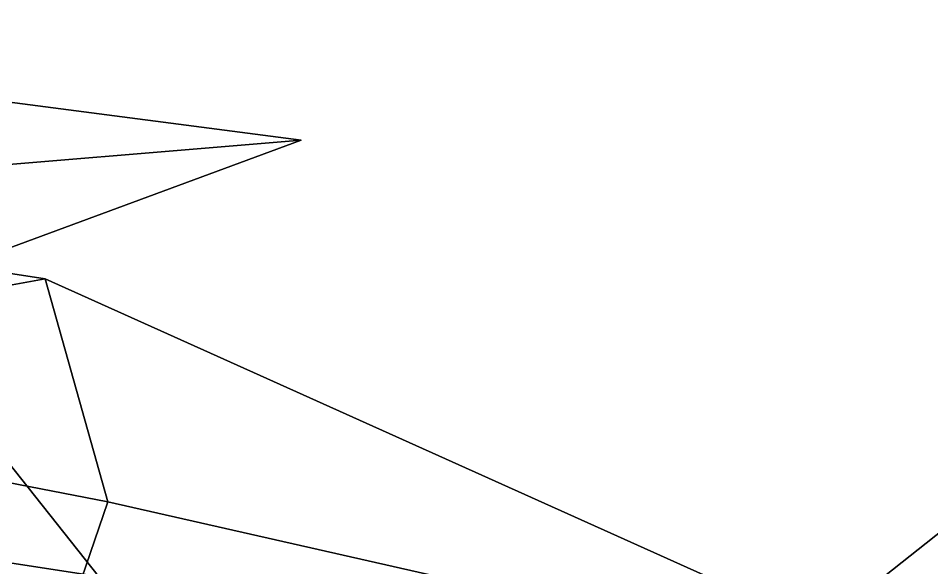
# Model space of a CAD drawing. Header units: metres. Extents: x -366 to 149, y -229 to 234.
# Drawn here: x 60.18 to 80.31, y 18.86 to 30.97 of the extents above; entities that cross this region are included whole.
import ezdxf

# ---------------------------------------------------------------- set-up
doc = ezdxf.new("R2010")
doc.units = ezdxf.units.M

msp = doc.modelspace()

# ---------------------------------------------------------------- linework, layer by layer
at = {"layer": 'coral-li_Leaf', "color": 3}
for points in [[(80.761, 19.8493, 682.2927), (78.3535, 17.9392, 682.0487), (81.4075, 17.1531, 680.9066)], [(80.761, 19.8493, 682.2927), (81.4075, 17.1531, 680.9066), (78.3535, 17.9392, 682.0487)]]:
    msp.add_3dface(points, dxfattribs=at)
at = {"layer": 'coral-li_Mrstm', "color": 3}
for points in [[(45.7832, 30.9687, 577.8533), (66.4178, 28.284, 604.9216), (48.7576, 26.8117, 577.5878)], [(45.7832, 30.9687, 577.8533), (48.7576, 26.8117, 577.5878), (66.4178, 28.284, 604.9216)], [(48.7576, 26.8117, 577.5878), (66.4178, 28.284, 604.9216), (48.8905, 21.8048, 576.5331)], [(48.7576, 26.8117, 577.5878), (48.8905, 21.8048, 576.5331), (66.4178, 28.284, 604.9216)], [(47.00161, 27.351, 583.269), (60.772, 25.2243, 601.3407), (48.4001, 22.9736, 582.9913)], [(47.00161, 27.351, 583.269), (48.4001, 22.9736, 582.9913), (60.772, 25.2243, 601.3407)], [(60.772, 25.2243, 601.3407), (62.1568, 20.309, 600.9938), (48.4001, 22.9736, 582.9913)], [(60.772, 25.2243, 601.3407), (48.4001, 22.9736, 582.9913), (62.1568, 20.309, 600.9938)], [(60.772, 25.2243, 601.3407), (81.4119, 15.9404, 626.9042), (62.1568, 20.309, 600.9938)], [(60.772, 25.2243, 601.3407), (62.1568, 20.309, 600.9938), (81.4119, 15.9404, 626.9042)], [(48.4001, 22.9736, 582.9913), (60.5261, 15.5412, 600.0953), (47.2307, 18.7717, 581.8568)], [(48.4001, 22.9736, 582.9913), (47.2307, 18.7717, 581.8568), (60.5261, 15.5412, 600.0953)], [(48.4001, 22.9736, 582.9913), (62.1568, 20.309, 600.9938), (60.5261, 15.5412, 600.0953)], [(48.4001, 22.9736, 582.9913), (60.5261, 15.5412, 600.0953), (62.1568, 20.309, 600.9938)], [(94.3586, 19.2593, 696.0892), (94.3873, 23.01036, 693.591), (72.7834, 7.7465, 662.0576)], [(94.3586, 19.2593, 696.0892), (72.7834, 7.7465, 662.0576), (94.3873, 23.01036, 693.591)], [(57.7221, 17.2171, 654.2475), (66.3491, 13.1178, 685.3917), (59.2937, 22.00601, 653.3555)], [(57.7221, 17.2171, 654.2475), (59.2937, 22.00601, 653.3555), (66.3491, 13.1178, 685.3917)], [(44.1837, 21.3975, 613.6455), (57.5704, 10.6324, 650.9815), (62.07215, 10.8148, 650.035)], [(44.1837, 21.3975, 613.6455), (62.07215, 10.8148, 650.035), (57.5704, 10.6324, 650.9815)], [(62.07215, 10.8148, 650.035), (65.2746, 9.7963, 647.032), (44.1837, 21.3975, 613.6455)], [(62.07215, 10.8148, 650.035), (44.1837, 21.3975, 613.6455), (65.2746, 9.7963, 647.032)], [(44.1837, 21.3975, 613.6455), (59.1608, 10.7041, 650.3934), (60.7817, 14.8509, 651.5643)], [(44.1837, 21.3975, 613.6455), (60.7817, 14.8509, 651.5643), (59.1608, 10.7041, 650.3934)], [(60.7817, 14.8509, 651.5643), (63.00219, 18.5035, 650.1361), (44.1837, 21.3975, 613.6455)], [(60.7817, 14.8509, 651.5643), (44.1837, 21.3975, 613.6455), (63.00219, 18.5035, 650.1361)], [(62.1568, 20.309, 600.9938), (81.4119, 15.9404, 626.9042), (60.5261, 15.5412, 600.0953)], [(62.1568, 20.309, 600.9938), (60.5261, 15.5412, 600.0953), (81.4119, 15.9404, 626.9042)], [(72.7834, 7.7465, 662.0576), (94.8169, 14.6786, 696.0508), (94.3586, 19.2593, 696.0892)], [(72.7834, 7.7465, 662.0576), (94.3586, 19.2593, 696.0892), (94.8169, 14.6786, 696.0508)]]:
    msp.add_3dface(points, dxfattribs=at)

doc.saveas('drawing.dxf')
